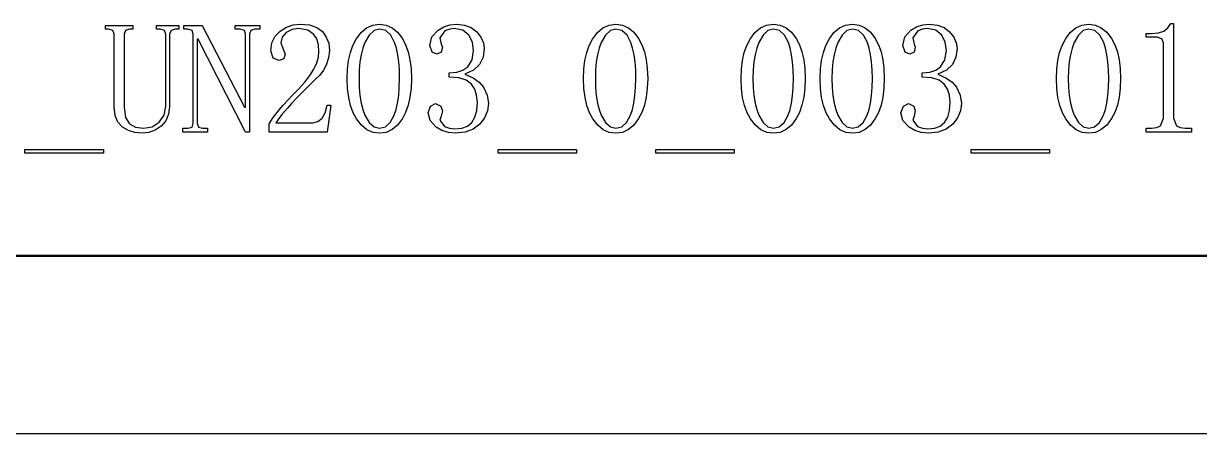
# Model space of a CAD drawing. Extents: x 0 to 420, y 0 to 297.
# Drawn here: x 362.2 to 395.3, y 0 to 11.53 of the extents above; entities that cross this region are included whole.
import ezdxf

# ---------------------------------------------------------------- set-up
doc = ezdxf.new("R2010")
doc.units = 0

msp = doc.modelspace()

# ---------------------------------------------------------------- linework, layer by layer
at = {"color": 7, "lineweight": 50}
for p, q in [((415, 5), (25, 5)), ((235, 5), (415, 5)), ((235, 5), (415, 5)), ((235, 5), (415, 5)), ((235, 5), (415, 5)), ((235, 5), (415, 5)), ((235, 5), (415, 5)), ((235, 5), (415, 5))]:
    msp.add_line(p, q, dxfattribs=at)
at = {"color": 7, "lineweight": 25}
msp.add_line((0, 0), (420, 0), dxfattribs=at)
for points in [[(365.573, 8.586), (365.816, 8.63), (366.02, 8.762), (366.159, 8.959), (366.205, 9.2), (366.205, 11.235), (366.169, 11.341), (366.047, 11.376), (365.941, 11.376), (365.941, 11.481), (366.573, 11.481), (366.573, 11.376), (366.468, 11.376), (366.354, 11.341), (366.31, 11.235), (366.31, 9.2), (366.284, 8.983), (366.205, 8.799), (366.073, 8.648), (365.908, 8.535), (365.73, 8.468), (365.538, 8.446), (365.336, 8.465), (365.152, 8.524), (364.985, 8.621), (364.854, 8.762), (364.775, 8.949), (364.748, 9.183), (364.748, 11.235), (364.713, 11.341), (364.591, 11.376), (364.503, 11.376), (364.503, 11.481), (365.275, 11.481), (365.275, 11.376), (365.187, 11.376), (365.073, 11.341), (365.029, 11.235), (365.029, 9.183), (365.066, 8.889), (365.178, 8.709), (365.352, 8.617)], [(368.417, 9.183), (368.452, 9.183), (368.452, 11.235), (368.417, 11.341), (368.294, 11.376), (368.154, 11.376), (368.154, 11.481), (368.856, 11.481), (368.856, 11.376), (368.715, 11.376), (368.601, 11.341), (368.558, 11.235), (368.558, 8.481), (368.452, 8.481), (367.119, 11.095), (367.084, 11.095), (367.084, 8.726), (367.128, 8.621), (367.242, 8.586), (367.382, 8.586), (367.382, 8.481), (366.68, 8.481), (366.68, 8.586), (366.821, 8.586), (366.944, 8.621), (366.979, 8.726), (366.979, 11.235), (366.944, 11.341), (366.821, 11.376), (366.715, 11.376), (366.715, 11.481), (367.224, 11.481)], [(370.515, 10.744), (370.499, 10.938), (370.452, 11.099), (370.374, 11.226), (370.199, 11.351), (369.953, 11.393), (369.758, 11.365), (369.594, 11.279), (369.482, 11.15), (369.445, 10.99), (369.506, 10.814), (369.567, 10.674), (369.524, 10.542), (369.392, 10.498), (369.225, 10.56), (369.164, 10.762), (369.193, 10.988), (369.281, 11.175), (369.427, 11.323), (369.606, 11.43), (369.794, 11.495), (369.988, 11.516), (370.245, 11.493), (370.452, 11.422), (370.611, 11.305), (370.723, 11.153), (370.791, 10.978), (370.813, 10.779), (370.789, 10.569), (370.717, 10.358), (370.64, 10.22), (370.537, 10.085), (370.41, 9.955), (370.215, 9.765), (370.04, 9.591), (369.884, 9.431), (369.747, 9.286), (369.629, 9.156), (369.472, 8.974), (369.364, 8.837), (369.304, 8.744), (370.339, 8.744), (370.484, 8.775), (370.602, 8.867), (370.69, 9.02), (370.743, 9.235), (370.848, 9.235), (370.743, 8.481), (369.111, 8.481), (369.111, 8.709), (369.227, 8.889), (369.401, 9.112), (369.51, 9.241), (369.635, 9.38), (369.777, 9.53), (369.936, 9.691), (370.117, 9.886), (370.263, 10.073), (370.374, 10.253), (370.452, 10.424), (370.499, 10.588)], [(372.223, 8.446), (372.038, 8.471), (371.868, 8.547), (371.713, 8.673), (371.574, 8.849), (371.479, 9.024), (371.405, 9.225), (371.353, 9.454), (371.321, 9.708), (371.311, 9.99), (371.321, 10.253), (371.351, 10.495), (371.402, 10.716), (371.473, 10.916), (371.565, 11.095), (371.701, 11.279), (371.857, 11.411), (372.03, 11.49), (372.223, 11.516), (372.408, 11.491), (372.576, 11.415), (372.728, 11.289), (372.863, 11.112), (372.955, 10.938), (373.026, 10.739), (373.077, 10.515), (373.107, 10.265), (373.118, 9.99), (373.107, 9.714), (373.077, 9.463), (373.026, 9.237), (372.955, 9.035), (372.863, 8.858), (372.728, 8.678), (372.576, 8.549), (372.408, 8.472)], [(372.223, 11.376), (372.068, 11.334), (371.93, 11.208), (371.811, 10.998), (371.751, 10.837), (371.704, 10.656), (371.671, 10.454), (371.651, 10.232), (371.644, 9.99), (371.651, 9.735), (371.671, 9.504), (371.704, 9.297), (371.751, 9.114), (371.811, 8.955), (371.93, 8.75), (372.068, 8.627), (372.223, 8.586), (372.386, 8.627), (372.523, 8.75), (372.635, 8.955), (372.689, 9.114), (372.731, 9.297), (372.76, 9.504), (372.778, 9.735), (372.784, 9.99), (372.779, 10.232), (372.762, 10.454), (372.734, 10.656), (372.694, 10.837), (372.644, 10.998), (372.535, 11.208), (372.394, 11.334)], [(375.289, 9.288), (375.262, 9.074), (375.18, 8.879), (375.044, 8.7), (374.859, 8.559), (374.631, 8.474), (374.36, 8.446), (374.159, 8.465), (373.978, 8.524), (373.816, 8.621), (373.645, 8.81), (373.588, 9.025), (373.658, 9.209), (373.798, 9.288), (373.947, 9.209), (373.991, 9.077), (373.956, 8.928), (373.921, 8.814), (374.053, 8.639), (374.191, 8.586), (374.342, 8.569), (374.535, 8.589), (374.693, 8.65), (374.816, 8.753), (374.904, 8.898), (374.956, 9.088), (374.974, 9.323), (374.955, 9.52), (374.9, 9.689), (374.807, 9.832), (374.664, 9.939), (374.456, 10.003), (374.184, 10.025), (374.184, 10.148), (374.398, 10.166), (374.57, 10.222), (374.702, 10.314), (374.827, 10.514), (374.868, 10.779), (374.836, 11.009), (374.737, 11.209), (374.568, 11.347), (374.325, 11.393), (374.197, 11.378), (374.061, 11.332), (373.921, 11.13), (373.956, 10.955), (373.991, 10.867), (373.956, 10.726), (373.833, 10.674), (373.702, 10.726), (373.64, 10.919), (373.697, 11.159), (373.868, 11.349), (374.028, 11.442), (374.204, 11.497), (374.395, 11.516), (374.613, 11.492), (374.8, 11.418), (374.956, 11.297), (375.073, 11.148), (375.143, 10.993), (375.167, 10.832), (375.134, 10.588), (375.035, 10.384), (374.866, 10.224), (374.623, 10.112), (374.853, 10.009), (375.028, 9.886), (375.149, 9.744), (375.254, 9.516)], [(378.875, 8.446), (378.689, 8.471), (378.52, 8.547), (378.365, 8.673), (378.226, 8.849), (378.131, 9.024), (378.057, 9.225), (378.005, 9.454), (377.973, 9.708), (377.962, 9.99), (377.973, 10.253), (378.003, 10.495), (378.054, 10.716), (378.125, 10.916), (378.217, 11.095), (378.353, 11.279), (378.509, 11.411), (378.682, 11.49), (378.875, 11.516), (379.06, 11.491), (379.228, 11.415), (379.38, 11.289), (379.515, 11.112), (379.607, 10.938), (379.678, 10.739), (379.729, 10.515), (379.759, 10.265), (379.77, 9.99), (379.759, 9.714), (379.729, 9.463), (379.678, 9.237), (379.607, 9.035), (379.515, 8.858), (379.38, 8.678), (379.228, 8.549), (379.06, 8.472)], [(378.875, 11.376), (378.72, 11.334), (378.582, 11.208), (378.462, 10.998), (378.402, 10.837), (378.356, 10.656), (378.322, 10.454), (378.302, 10.232), (378.296, 9.99), (378.302, 9.735), (378.322, 9.504), (378.356, 9.297), (378.402, 9.114), (378.462, 8.955), (378.582, 8.75), (378.72, 8.627), (378.875, 8.586), (379.038, 8.627), (379.175, 8.75), (379.287, 8.955), (379.341, 9.114), (379.382, 9.297), (379.412, 9.504), (379.43, 9.735), (379.436, 9.99), (379.431, 10.232), (379.414, 10.454), (379.386, 10.656), (379.346, 10.837), (379.296, 10.998), (379.187, 11.208), (379.046, 11.334)], [(383.31, 8.446), (383.125, 8.471), (382.955, 8.547), (382.8, 8.673), (382.661, 8.849), (382.566, 9.024), (382.492, 9.225), (382.44, 9.454), (382.408, 9.708), (382.398, 9.99), (382.408, 10.253), (382.438, 10.495), (382.489, 10.716), (382.56, 10.916), (382.652, 11.095), (382.788, 11.279), (382.944, 11.411), (383.117, 11.49), (383.31, 11.516), (383.495, 11.491), (383.663, 11.415), (383.815, 11.289), (383.95, 11.112), (384.042, 10.938), (384.113, 10.739), (384.164, 10.515), (384.194, 10.265), (384.205, 9.99), (384.194, 9.714), (384.164, 9.463), (384.113, 9.237), (384.042, 9.035), (383.95, 8.858), (383.815, 8.678), (383.663, 8.549), (383.495, 8.472)], [(383.31, 11.376), (383.155, 11.334), (383.017, 11.208), (382.898, 10.998), (382.838, 10.837), (382.791, 10.656), (382.758, 10.454), (382.738, 10.232), (382.731, 9.99), (382.738, 9.735), (382.758, 9.504), (382.791, 9.297), (382.838, 9.114), (382.898, 8.955), (383.017, 8.75), (383.155, 8.627), (383.31, 8.586), (383.473, 8.627), (383.61, 8.75), (383.722, 8.955), (383.776, 9.114), (383.818, 9.297), (383.847, 9.504), (383.865, 9.735), (383.871, 9.99), (383.866, 10.232), (383.849, 10.454), (383.821, 10.656), (383.781, 10.837), (383.731, 10.998), (383.622, 11.208), (383.481, 11.334)], [(385.534, 8.446), (385.349, 8.471), (385.179, 8.547), (385.025, 8.673), (384.885, 8.849), (384.791, 9.024), (384.717, 9.225), (384.664, 9.454), (384.633, 9.708), (384.622, 9.99), (384.632, 10.253), (384.663, 10.495), (384.714, 10.716), (384.785, 10.916), (384.877, 11.095), (385.013, 11.279), (385.168, 11.411), (385.342, 11.49), (385.534, 11.516), (385.719, 11.491), (385.887, 11.415), (386.039, 11.289), (386.175, 11.112), (386.266, 10.938), (386.338, 10.739), (386.388, 10.515), (386.419, 10.265), (386.429, 9.99), (386.419, 9.714), (386.388, 9.463), (386.338, 9.237), (386.266, 9.035), (386.175, 8.858), (386.039, 8.678), (385.887, 8.549), (385.719, 8.472)], [(385.534, 11.376), (385.379, 11.334), (385.242, 11.208), (385.122, 10.998), (385.062, 10.837), (385.015, 10.656), (384.982, 10.454), (384.962, 10.232), (384.955, 9.99), (384.962, 9.735), (384.982, 9.504), (385.015, 9.297), (385.062, 9.114), (385.122, 8.955), (385.242, 8.75), (385.379, 8.627), (385.534, 8.586), (385.697, 8.627), (385.835, 8.75), (385.947, 8.955), (386, 9.114), (386.042, 9.297), (386.072, 9.504), (386.09, 9.735), (386.096, 9.99), (386.09, 10.232), (386.073, 10.454), (386.045, 10.656), (386.006, 10.837), (385.955, 10.998), (385.846, 11.208), (385.706, 11.334)], [(388.601, 9.288), (388.574, 9.074), (388.492, 8.879), (388.355, 8.7), (388.17, 8.559), (387.942, 8.474), (387.671, 8.446), (387.47, 8.465), (387.289, 8.524), (387.127, 8.621), (386.956, 8.81), (386.899, 9.025), (386.97, 9.209), (387.11, 9.288), (387.259, 9.209), (387.303, 9.077), (387.268, 8.928), (387.233, 8.814), (387.364, 8.639), (387.502, 8.586), (387.654, 8.569), (387.847, 8.589), (388.005, 8.65), (388.127, 8.753), (388.215, 8.898), (388.268, 9.088), (388.285, 9.323), (388.267, 9.52), (388.211, 9.689), (388.119, 9.832), (387.975, 9.939), (387.768, 10.003), (387.496, 10.025), (387.496, 10.148), (387.709, 10.166), (387.882, 10.222), (388.013, 10.314), (388.138, 10.514), (388.18, 10.779), (388.147, 11.009), (388.048, 11.209), (387.88, 11.347), (387.636, 11.393), (387.509, 11.378), (387.373, 11.332), (387.233, 11.13), (387.268, 10.955), (387.303, 10.867), (387.268, 10.726), (387.145, 10.674), (387.013, 10.726), (386.952, 10.919), (387.009, 11.159), (387.18, 11.349), (387.34, 11.442), (387.515, 11.497), (387.706, 11.516), (387.925, 11.492), (388.112, 11.418), (388.268, 11.297), (388.385, 11.148), (388.455, 10.993), (388.478, 10.832), (388.445, 10.588), (388.347, 10.384), (388.178, 10.224), (387.934, 10.112), (388.164, 10.009), (388.34, 9.886), (388.461, 9.744), (388.566, 9.516)], [(392.186, 8.446), (392.001, 8.471), (391.831, 8.547), (391.676, 8.673), (391.537, 8.849), (391.443, 9.024), (391.369, 9.225), (391.316, 9.454), (391.285, 9.708), (391.274, 9.99), (391.284, 10.253), (391.315, 10.495), (391.366, 10.716), (391.437, 10.916), (391.528, 11.095), (391.665, 11.279), (391.82, 11.411), (391.994, 11.49), (392.186, 11.516), (392.371, 11.491), (392.539, 11.415), (392.691, 11.289), (392.827, 11.112), (392.918, 10.938), (392.99, 10.739), (393.04, 10.515), (393.071, 10.265), (393.081, 9.99), (393.071, 9.714), (393.04, 9.463), (392.99, 9.237), (392.918, 9.035), (392.827, 8.858), (392.691, 8.678), (392.539, 8.549), (392.371, 8.472)], [(392.186, 11.376), (392.031, 11.334), (391.894, 11.208), (391.774, 10.998), (391.714, 10.837), (391.667, 10.656), (391.634, 10.454), (391.614, 10.232), (391.607, 9.99), (391.614, 9.735), (391.634, 9.504), (391.667, 9.297), (391.714, 9.114), (391.774, 8.955), (391.894, 8.75), (392.031, 8.627), (392.186, 8.586), (392.349, 8.627), (392.487, 8.75), (392.599, 8.955), (392.652, 9.114), (392.694, 9.297), (392.724, 9.504), (392.742, 9.735), (392.748, 9.99), (392.742, 10.232), (392.725, 10.454), (392.697, 10.656), (392.658, 10.837), (392.607, 10.998), (392.498, 11.208), (392.358, 11.334)], [(394.569, 11.534), (394.569, 8.867), (394.657, 8.656), (394.762, 8.604), (394.902, 8.586), (395.078, 8.586), (395.078, 8.481), (393.797, 8.481), (393.797, 8.586), (393.955, 8.586), (394.106, 8.604), (394.209, 8.656), (394.288, 8.867), (394.288, 10.99), (394.244, 11.104), (394.113, 11.148), (393.797, 11.148), (393.797, 11.253), (393.955, 11.253), (394.146, 11.27), (394.297, 11.323), (394.413, 11.411), (394.499, 11.534)], [(362.24, 7.884), (362.24, 7.99), (364.45, 7.99), (364.45, 7.884)], [(375.559, 7.884), (375.559, 7.99), (377.77, 7.99), (377.77, 7.884)], [(379.994, 7.884), (379.994, 7.99), (382.205, 7.99), (382.205, 7.884)], [(388.871, 7.884), (388.871, 7.99), (391.081, 7.99), (391.081, 7.884)]]:
    msp.add_lwpolyline(points, close=True, dxfattribs=at)

doc.saveas('drawing.dxf')
